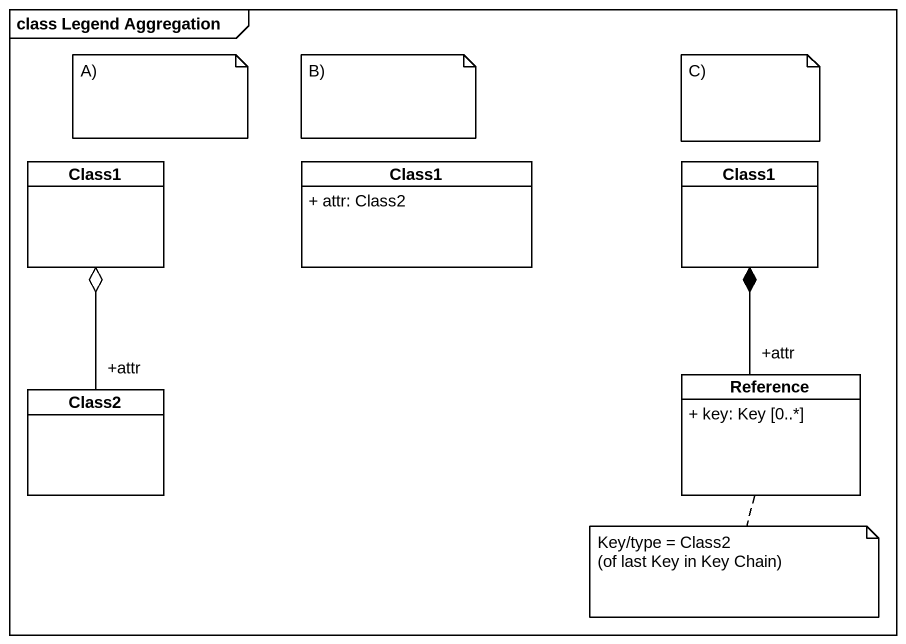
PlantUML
@startuml
mainframe class Legend Aggregation
hide circle
hide empty members
skinparam classAttributeIconSize 0
class Class1
class "Class1" as Class1_2 {
  + attr: Class2
}
class "Class1" as Class1_3
class Class2
class Reference {
  + key: Key [0..*]
}
Class2 "+attr" -up-o Class1
Reference "+attr" -up-* Class1_3
note as N1
  A)
end note
note as N2
  B)
end note
note as N3
  C)
end note
note bottom of Reference
  Key/type = Class2
  (of last Key in Key Chain)
end note
@enduml
